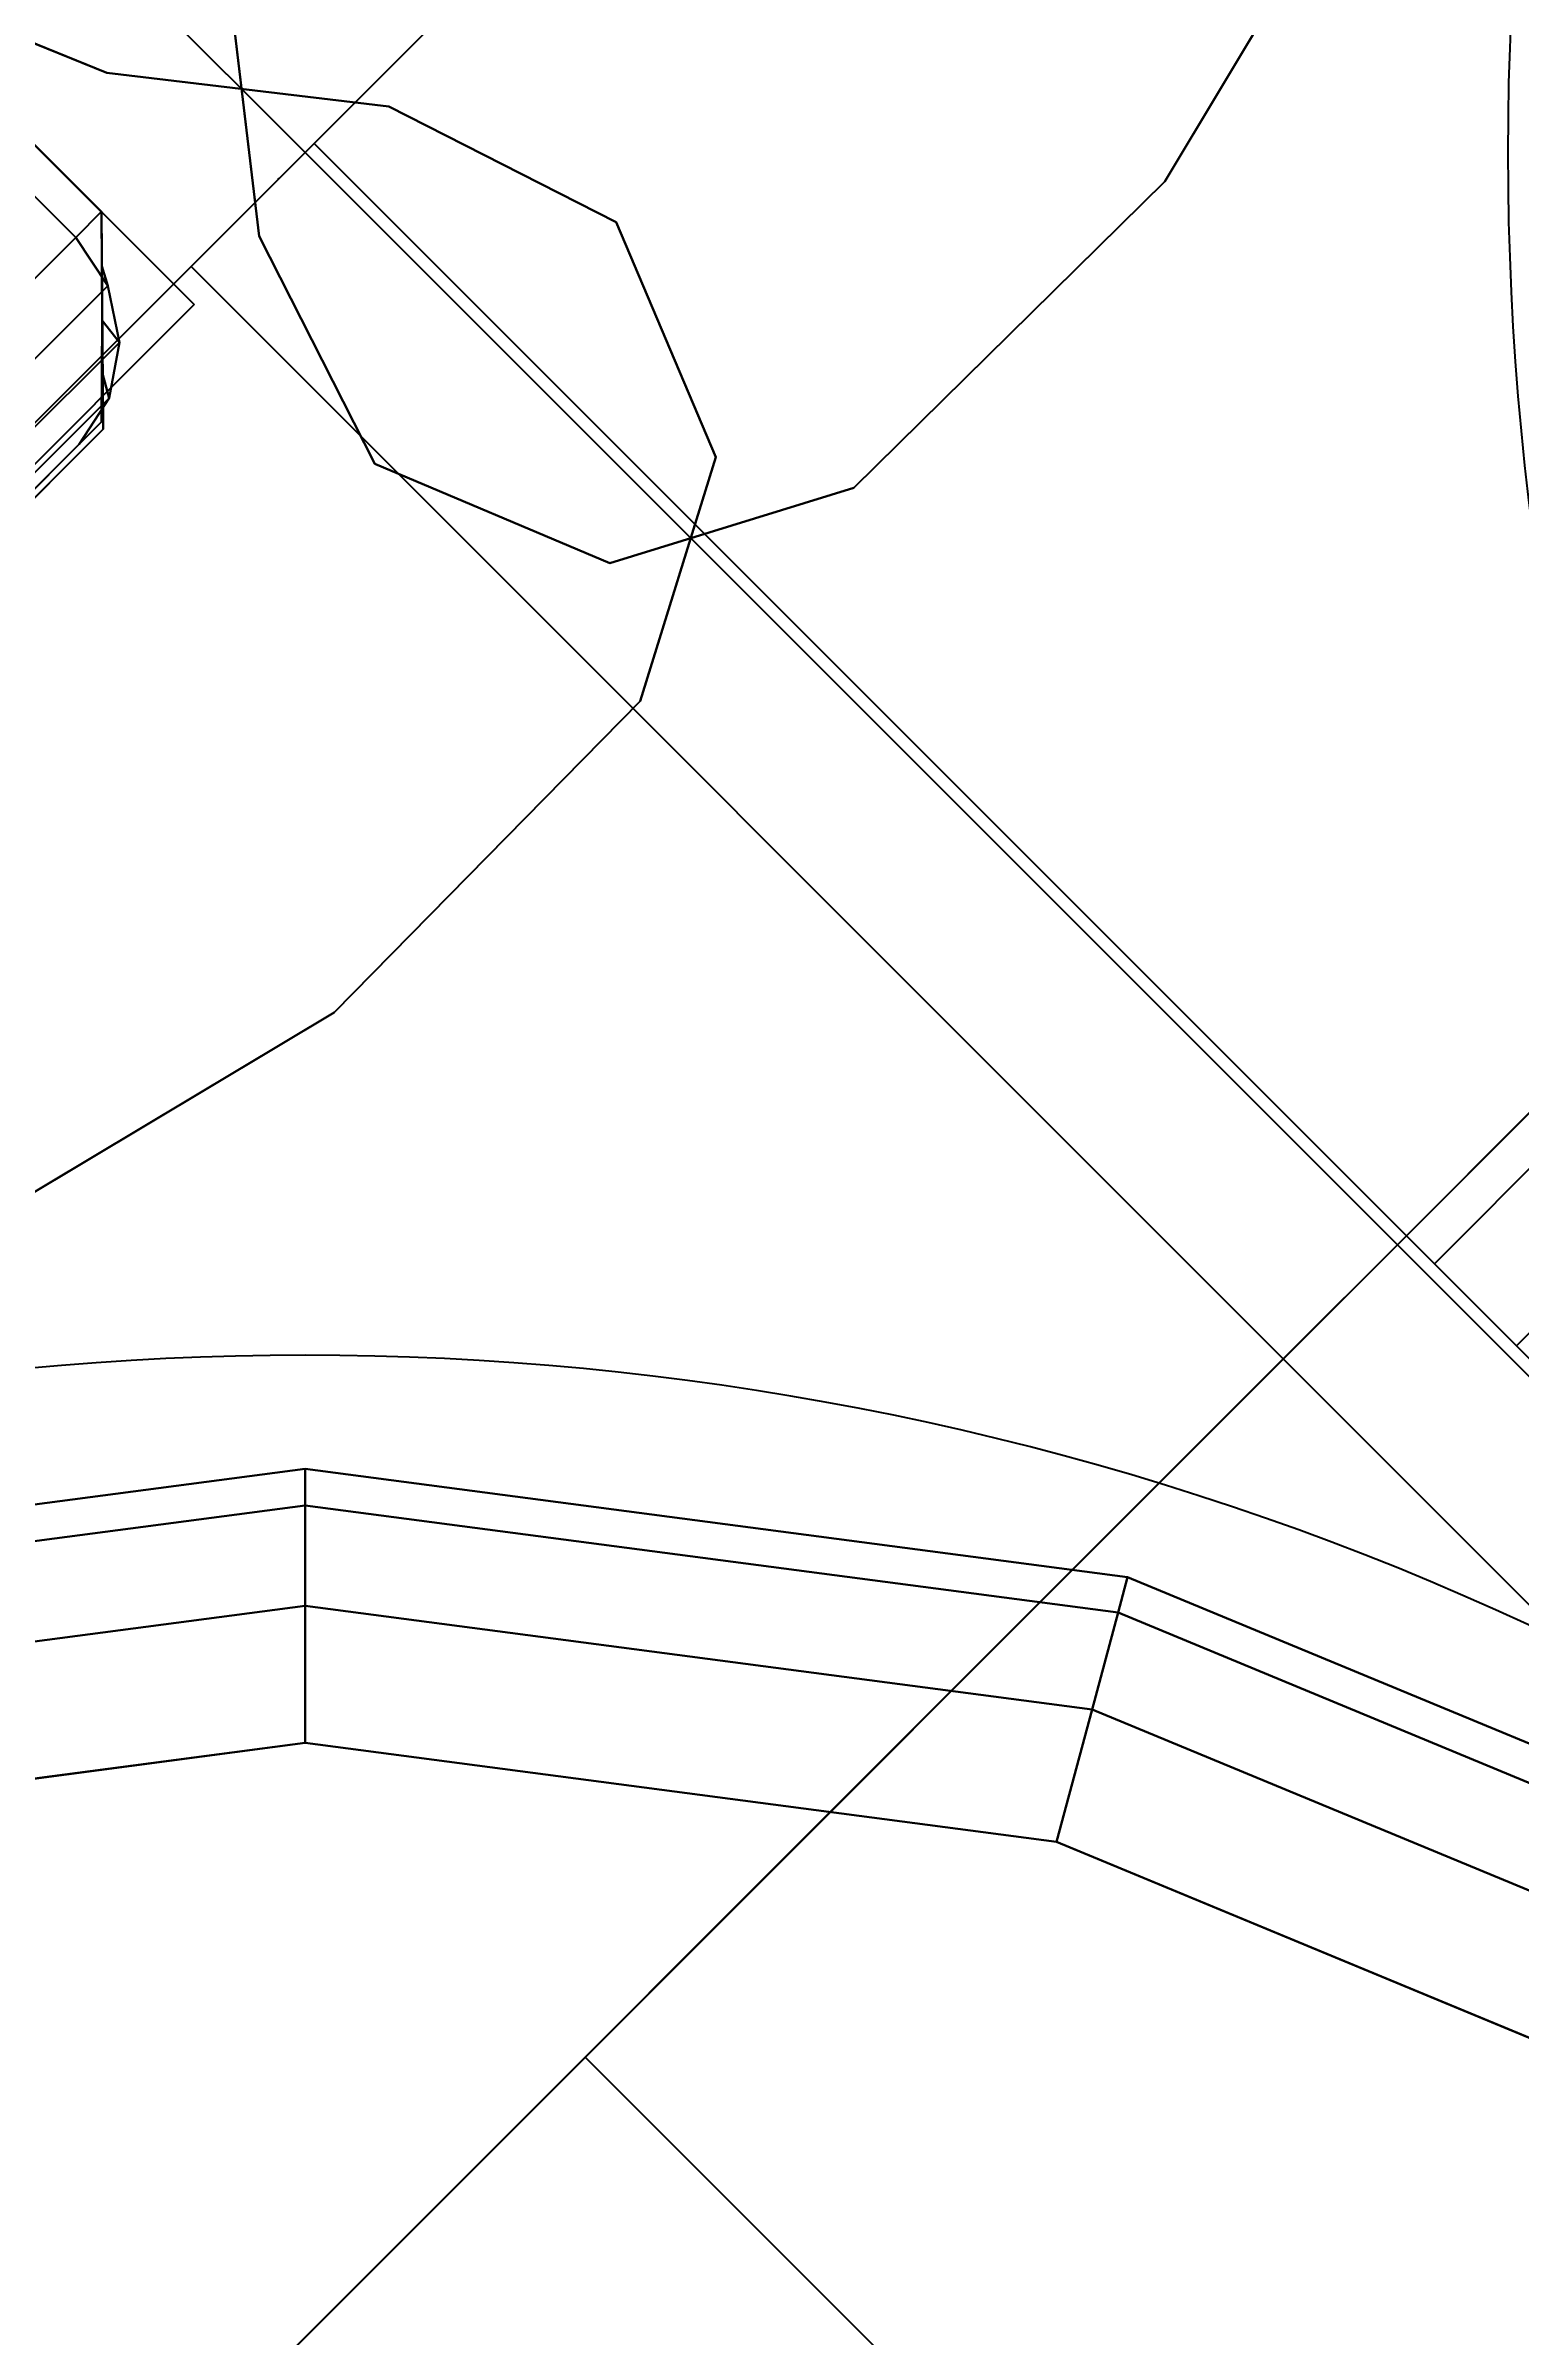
# Model space of a CAD drawing. Extents: x -170 to 1783, y -20 to 1205.
# Drawn here: x 172.386 to 173.02, y 338.36 to 339.345 of the extents above; entities that cross this region are included whole.
import ezdxf
from ezdxf.enums import TextEntityAlignment as Align

# ---------------------------------------------------------------- set-up
doc = ezdxf.new("R2010")
doc.units = 0
doc.header["$LTSCALE"] = 96
doc.header["$MEASUREMENT"] = 0
for name, color, linetype in [('A-FURN-3-PANEL-RACE', 7, 'Continuous'), ('A-FURN-3-PANEL-TOPCAP', 7, 'Continuous'), ('A-FURN-3-PANEL-TRIM', 7, 'Continuous'), ('A-FURN-3-WKSF-BRACKET', 7, 'Continuous'), ('A-FURN-3-WKSF-TOP', 7, 'Continuous'), ('A-FURN-3-WKSF-TRIM', 7, 'Continuous'), ('A-FURN-P-PNLS', 7, 'Continuous'), ('A-FURN-P-WKSF', 7, 'Continuous'), ('A-FURN-P-WKSF-SUPPORT', 7, 'Continuous'), ('MAIN_FURN', 7, 'Continuous'), ('MAIN_PANEL', 7, 'Continuous'), ('MAIN_WKSURF', 7, 'Continuous'), ('MAIN_WRKSFC-SUPP', 7, 'Continuous')]:
    doc.layers.add(name, color=color, linetype=linetype)

# ---------------------------------------------------------------- blocks, each defined once
blk = doc.blocks.new('EC-EFP-444')
at = {"layer": 'A-FURN-3-PANEL-RACE', "color": 40, "linetype": 'Continuous'}
for points, invisible_edges in [([(0.5, 0.42547, 0.39625), (0.08, 0.42547, 0.39625), (0.08, -0.01253, 0.39625), (47.92, -0.01253, 0.39625)], 8), ([(47.5, 0.42547, 0.39625), (0.5, 0.42547, 0.39625), (47.92, -0.01253, 0.39625), (47.92, 0.42547, 0.39625)], 3), ([(47.86, 0.42547, 3.515), (47.92, 0.42547, 3.515), (47.92, -0.01253, 3.515), (47.86, 0.04747, 3.515)], 4), ([(47.92, 0.18195, 1.49863), (47.92, 0.42547, 0.39625), (47.92, -0.01253, 0.39625), (47.92, 0.14247, 1.49863)], 5), ([(47.92, 0.42547, 3.245), (47.92, 0.14247, 3.1951), (47.92, -0.01253, 3.515), (47.92, 0.42547, 3.515)], 2), ([(47.92, 0.14247, 3.1951), (47.92, 0.14247, 1.49863), (47.92, -0.01253, 0.39625), (47.92, -0.01253, 3.515)], 10), ([(47.86, 0.04747, 3.515), (47.92, -0.01253, 3.515), (47.4, -0.01253, 3.515), (47.4, 0.04747, 3.515)], 1), ([(47.92, -0.01253, 3.515), (47.92, -0.01253, 0.39625), (0.08, -0.01253, 0.39625), (0.08, -0.01253, 3.515)], 8)]:
    blk.add_3dface(points, dxfattribs=dict(at, invisible_edges=invisible_edges))
at = {"layer": 'A-FURN-3-PANEL-TOPCAP', "color": 60, "linetype": 'Continuous'}
for points, invisible_edges in [([(47.856, -0.02, 43.635), (47.856, 2.02, 43.635), (47.731, 2.02, 43.635), (47.731, -0.02, 43.635)], 5), ([(47.87154, 2.00469, 43.635), (47.856, 2.02, 43.635), (47.856, -0.02, 43.635), (47.87154, -0.00469, 43.635)], 10), ([(47.87154, -0.00469, 43.635), (47.88708, 0.01062, 43.635), (47.88708, 1.98938, 43.635), (47.87154, 2.00469, 43.635)], 10), ([(47.90354, 1.97269, 43.635), (47.88708, 1.98938, 43.635), (47.88708, 0.01062, 43.635), (47.90354, 0.02731, 43.635)], 10), ([(47.90354, 0.02731, 43.635), (47.92, 0.044, 43.635), (47.92, 1.956, 43.635), (47.90354, 1.97269, 43.635)], 8), ([(47.84249, -0.02, 43.80109), (47.72173, -0.02, 43.76869), (47.6768, -0.02, 43.89494), (47.78507, -0.02, 43.95751)], 5), ([(47.856, -0.02, 43.635), (47.731, -0.02, 43.635), (47.72173, -0.02, 43.76869), (47.84249, -0.02, 43.80109)], 4)]:
    blk.add_3dface(points, dxfattribs=dict(at, invisible_edges=invisible_edges))
for points in [[(47.90432, 0.044, 43.81767), (47.84051, 0.044, 43.98954), (47.84051, 1.956, 43.98954), (47.90432, 1.956, 43.81767)], [(47.92, 0.044, 43.635), (47.90432, 0.044, 43.81767), (47.90432, 1.956, 43.81767), (47.92, 1.956, 43.635)], [(47.90432, 0.044, 43.81767), (47.89941, 0.01951, 43.81546), (47.83564, 0.01951, 43.98587), (47.84051, 0.044, 43.98954)], [(47.92, 0.044, 43.635), (47.90354, 0.02731, 43.635), (47.89941, 0.01951, 43.81546), (47.90432, 0.044, 43.81767)], [(47.90354, 0.02731, 43.635), (47.88708, 0.01062, 43.635), (47.88568, -0.00125, 43.81036), (47.89941, 0.01951, 43.81546)], [(47.89941, 0.01951, 43.81546), (47.88568, -0.00125, 43.81036), (47.82261, -0.00125, 43.97696), (47.83564, 0.01951, 43.98587)], [(47.88708, 0.01062, 43.635), (47.87154, -0.00469, 43.635), (47.86557, -0.01513, 43.80475), (47.88568, -0.00125, 43.81036)], [(47.88568, -0.00125, 43.81036), (47.86557, -0.01513, 43.80475), (47.80447, -0.01513, 43.96628), (47.82261, -0.00125, 43.97696)], [(47.87154, -0.00469, 43.635), (47.856, -0.02, 43.635), (47.84249, -0.02, 43.80109), (47.86557, -0.01513, 43.80475)], [(47.86557, -0.01513, 43.80475), (47.84249, -0.02, 43.80109), (47.78507, -0.02, 43.95751), (47.80447, -0.01513, 43.96628)]]:
    blk.add_3dface(points, dxfattribs=at)
at = {"layer": 'A-FURN-3-PANEL-TRIM', "color": 60, "linetype": 'Continuous'}
for points, invisible_edges in [([(47.9, 0.31853, 3.80134), (47.4, -0.13482, 3.80134), (47.96388, 0.08467, 3.80134), (47.91626, 0.19731, 3.80134)], 3), ([(47.9, 0.31853, 4.01301), (47.91626, 0.19731, 4.01301), (47.96388, 0.08467, 4.01301), (47.4, -0.13482, 4.01301)], 12), ([(47.91983, 0.22632, 43.635), (47.92, 0.044, 43.635), (47.85433, -0.02278, 43.635), (47.85433, 0.22632, 43.635)], 4), ([(47.78454, 0.08913, 43.635), (47.85433, 0.08913, 43.635), (47.85433, -0.02278, 43.635), (47.72991, -0.02278, 43.635)], 10), ([(47.96388, 0.08467, 3.80134), (47.4, -0.13482, 3.80134), (48.07352, -0.11595, 3.80134), (48.03951, -0.01145, 3.80134)], 3), ([(47.96388, 0.08467, 4.01301), (48.03951, -0.01145, 4.01301), (48.07352, -0.11595, 4.01301), (47.4, -0.13482, 4.01301)], 12), ([(48.07352, -0.11595, 3.80134), (47.4, -0.13482, 3.80134), (47.935, -0.26905, 3.80134), (48.03221, -0.21778, 3.80134)], 3), ([(48.07352, -0.11595, 4.01301), (48.03221, -0.21778, 4.01301), (47.935, -0.26905, 4.01301), (47.4, -0.13482, 4.01301)], 12), ([(47.935, -0.26905, 3.80134), (47.4, -0.13482, 3.80134), (47.56489, -0.22488, 3.80134), (47.74712, -0.2706, 3.80134)], 1), ([(47.935, -0.26905, 4.01301), (47.74712, -0.2706, 4.01301), (47.56489, -0.22488, 4.01301), (47.4, -0.13482, 4.01301)], 8)]:
    blk.add_3dface(points, dxfattribs=dict(at, invisible_edges=invisible_edges))
for points in [[(47.91983, 0.22632, 43.635), (47.91983, 0.22632, 4.23968), (47.91983, 0.04402, 4.23968), (47.92, 0.044, 43.635)], [(47.91626, 0.19731, 3.80134), (47.96388, 0.08467, 3.80134), (47.96388, 0.08467, 4.01301), (47.91626, 0.19731, 4.01301)], [(47.96388, 0.08467, 3.80134), (48.03951, -0.01145, 3.80134), (48.03951, -0.01145, 4.01301), (47.96388, 0.08467, 4.01301)], [(47.85433, -0.02278, 4.23968), (47.85433, -0.02278, 43.635), (47.92, 0.044, 43.635), (47.91983, 0.04402, 4.23968)], [(48.03951, -0.01145, 3.80134), (48.07352, -0.11595, 3.80134), (48.07352, -0.11595, 4.01301), (48.03951, -0.01145, 4.01301)], [(47.85433, -0.02278, 4.23968), (47.72991, -0.02278, 4.23968), (47.72991, -0.02278, 43.635), (47.85433, -0.02278, 43.635)], [(48.07352, -0.11595, 3.80134), (48.03221, -0.21778, 3.80134), (48.03221, -0.21778, 4.01301), (48.07352, -0.11595, 4.01301)], [(47.74712, -0.2706, 3.80134), (47.56489, -0.22488, 3.80134), (47.56489, -0.22488, 4.01301), (47.74712, -0.2706, 4.01301)], [(48.03221, -0.21778, 3.80134), (47.935, -0.26905, 3.80134), (47.935, -0.26905, 4.01301), (48.03221, -0.21778, 4.01301)], [(47.935, -0.26905, 3.80134), (47.74712, -0.2706, 3.80134), (47.74712, -0.2706, 4.01301), (47.935, -0.26905, 4.01301)]]:
    blk.add_3dface(points, dxfattribs=at)
at = {"layer": 'A-FURN-P-PNLS', "color": 60, "linetype": 'Continuous'}
for p, q in [((48, 2), (48, 0)), ((48, 0), (0, 0))]:
    blk.add_line(p, q, dxfattribs=at)
at = {"layer": 'MAIN_PANEL', "color": 7, "linetype": 'Continuous'}
for p in [(48, 0), (48, 0, 43.663), (48, 0)]:
    blk.add_point(p, dxfattribs=at)
blk = doc.blocks.new('EC-EFP-456')
at = {"layer": 'A-FURN-3-PANEL-TRIM', "color": 60, "linetype": 'Continuous'}
for points, invisible_edges in [([(-0.07352, -0.11595, 3.57468), (0.6, -0.13482, 3.57468), (0.03612, 0.08467, 3.57468), (-0.03951, -0.01145, 3.57468)], 3), ([(-0.07352, -0.11595, 4.23968), (-0.03951, -0.01145, 4.23968), (0.03612, 0.08467, 4.23968), (0.6, -0.13482, 4.23968)], 12), ([(-0.07352, -0.11595, 3.80134), (-0.03951, -0.01145, 3.80134), (0.03612, 0.08467, 3.80134), (0.6, -0.13482, 3.80134)], 12), ([(-0.07352, -0.11595, 4.01301), (0.6, -0.13482, 4.01301), (0.03612, 0.08467, 4.01301), (-0.03951, -0.01145, 4.01301)], 3), ([(0.065, -0.26905, 3.57468), (0.6, -0.13482, 3.57468), (-0.07352, -0.11595, 3.57468), (-0.03221, -0.21778, 3.57468)], 3), ([(0.065, -0.26905, 4.23968), (-0.03221, -0.21778, 4.23968), (-0.07352, -0.11595, 4.23968), (0.6, -0.13482, 4.23968)], 12), ([(0.065, -0.26905, 3.80134), (-0.03221, -0.21778, 3.80134), (-0.07352, -0.11595, 3.80134), (0.6, -0.13482, 3.80134)], 12), ([(0.065, -0.26905, 4.01301), (0.6, -0.13482, 4.01301), (-0.07352, -0.11595, 4.01301), (-0.03221, -0.21778, 4.01301)], 3), ([(0.43511, -0.22488, 3.57468), (0.6, -0.13482, 3.57468), (0.065, -0.26905, 3.57468), (0.25287, -0.2706, 3.57468)], 2), ([(0.43511, -0.22488, 4.23968), (0.25287, -0.2706, 4.23968), (0.065, -0.26905, 4.23968), (0.6, -0.13482, 4.23968)], 4), ([(0.43511, -0.22488, 3.80134), (0.25287, -0.2706, 3.80134), (0.065, -0.26905, 3.80134), (0.6, -0.13482, 3.80134)], 4), ([(0.43511, -0.22488, 4.01301), (0.6, -0.13482, 4.01301), (0.065, -0.26905, 4.01301), (0.25287, -0.2706, 4.01301)], 2)]:
    blk.add_3dface(points, dxfattribs=dict(at, invisible_edges=invisible_edges))
for points in [[(-0.03951, -0.01145, 4.01301), (0.03612, 0.08467, 4.01301), (0.03612, 0.08467, 4.23968), (-0.03951, -0.01145, 4.23968)], [(-0.03951, -0.01145, 3.57468), (0.03612, 0.08467, 3.57468), (0.03612, 0.08467, 3.80134), (-0.03951, -0.01145, 3.80134)], [(-0.07352, -0.11595, 4.01301), (-0.03951, -0.01145, 4.01301), (-0.03951, -0.01145, 4.23968), (-0.07352, -0.11595, 4.23968)], [(-0.07352, -0.11595, 3.57468), (-0.03951, -0.01145, 3.57468), (-0.03951, -0.01145, 3.80134), (-0.07352, -0.11595, 3.80134)], [(-0.03221, -0.21778, 4.01301), (-0.07352, -0.11595, 4.01301), (-0.07352, -0.11595, 4.23968), (-0.03221, -0.21778, 4.23968)], [(-0.03221, -0.21778, 3.57468), (-0.07352, -0.11595, 3.57468), (-0.07352, -0.11595, 3.80134), (-0.03221, -0.21778, 3.80134)], [(0.065, -0.26905, 4.01301), (-0.03221, -0.21778, 4.01301), (-0.03221, -0.21778, 4.23968), (0.065, -0.26905, 4.23968)], [(0.065, -0.26905, 3.57468), (-0.03221, -0.21778, 3.57468), (-0.03221, -0.21778, 3.80134), (0.065, -0.26905, 3.80134)], [(0.43511, -0.22488, 4.01301), (0.25287, -0.2706, 4.01301), (0.25287, -0.2706, 4.23968), (0.43511, -0.22488, 4.23968)], [(0.43511, -0.22488, 3.57468), (0.25287, -0.2706, 3.57468), (0.25287, -0.2706, 3.80134), (0.43511, -0.22488, 3.80134)], [(0.25287, -0.2706, 4.01301), (0.065, -0.26905, 4.01301), (0.065, -0.26905, 4.23968), (0.25287, -0.2706, 4.23968)], [(0.25287, -0.2706, 3.57468), (0.065, -0.26905, 3.57468), (0.065, -0.26905, 3.80134), (0.25287, -0.2706, 3.80134)]]:
    blk.add_3dface(points, dxfattribs=at)
at = {"layer": 'A-FURN-P-PNLS', "color": 60, "linetype": 'Continuous'}
for p, q in [((0, 0), (0, 2)), ((48, 0), (0, 0))]:
    blk.add_line(p, q, dxfattribs=at)
at = {"layer": 'MAIN_PANEL', "color": 7, "linetype": 'Continuous'}
for p in [(0, 0), (0, 0, 55.663), (0, 0), (0, 0)]:
    blk.add_point(p, dxfattribs=at)
blk = doc.blocks.new('EC-WS-424-T')
at = {"layer": 'A-FURN-3-WKSF-TOP', "color": 60, "linetype": 'Continuous'}
for points, invisible_edges in [([(46.632, -23.882, 29), (46.632, -0.118, 29), (46.95552, -0.16059, 29), (46.95552, -23.83941, 29)], 5), ([(46.632, -23.882, 27.75), (46.95552, -23.83941, 27.75), (46.95552, -0.16059, 27.75), (46.632, -0.118, 27.75)], 10), ([(46.95552, -23.83941, 29), (46.95552, -0.16059, 29), (47.257, -0.28547, 29), (47.257, -23.71453, 29)], 5), ([(46.95552, -23.83941, 27.75), (47.257, -23.71453, 27.75), (47.257, -0.28547, 27.75), (46.95552, -0.16059, 27.75)], 10), ([(47.257, -23.71453, 29), (47.257, -0.28547, 29), (47.51588, -0.48412, 29), (47.51588, -23.51588, 29)], 5), ([(47.257, -23.71453, 27.75), (47.51588, -23.51588, 27.75), (47.51588, -0.48412, 27.75), (47.257, -0.28547, 27.75)], 10), ([(47.51588, -23.51588, 29), (47.51588, -0.48412, 29), (47.71453, -0.743, 29), (47.71453, -23.257, 29)], 5), ([(47.51588, -23.51588, 27.75), (47.71453, -23.257, 27.75), (47.71453, -0.743, 27.75), (47.51588, -0.48412, 27.75)], 10), ([(47.71453, -23.257, 29), (47.71453, -0.743, 29), (47.83941, -1.04448, 29), (47.83941, -22.95552, 29)], 5), ([(47.71453, -23.257, 27.75), (47.83941, -22.95552, 27.75), (47.83941, -1.04448, 27.75), (47.71453, -0.743, 27.75)], 10)]:
    blk.add_3dface(points, dxfattribs=dict(at, invisible_edges=invisible_edges))
at = {"layer": 'A-FURN-3-WKSF-TRIM', "color": 40, "linetype": 'Continuous'}
for points in [[(47.30809, -0.19697, 28.941), (47.316, -0.18328, 28.882), (47.59932, -0.40068, 28.882), (47.58814, -0.41186, 28.941)], [(47.316, -0.18328, 27.868), (47.30809, -0.19697, 27.809), (47.58814, -0.41186, 27.809), (47.59932, -0.40068, 27.868)], [(47.316, -0.18328, 28.882), (47.316, -0.18328, 27.868), (47.59932, -0.40068, 27.868), (47.59932, -0.40068, 28.882)], [(47.2865, -0.23437, 28.98419), (47.30809, -0.19697, 28.941), (47.58814, -0.41186, 28.941), (47.5576, -0.4424, 28.98419)], [(47.30809, -0.19697, 27.809), (47.2865, -0.23437, 27.76581), (47.5576, -0.4424, 27.76581), (47.58814, -0.41186, 27.809)], [(47.257, -0.28547, 29), (47.2865, -0.23437, 28.98419), (47.5576, -0.4424, 28.98419), (47.51588, -0.48412, 29)], [(47.2865, -0.23437, 27.76581), (47.257, -0.28547, 27.75), (47.51588, -0.48412, 27.75), (47.5576, -0.4424, 27.76581)], [(47.58814, -0.41186, 28.941), (47.59932, -0.40068, 28.882), (47.81672, -0.684, 28.882), (47.80303, -0.6919, 28.941)], [(47.59932, -0.40068, 27.868), (47.58814, -0.41186, 27.809), (47.80303, -0.6919, 27.809), (47.81672, -0.684, 27.868)], [(47.59932, -0.40068, 28.882), (47.59932, -0.40068, 27.868), (47.81672, -0.684, 27.868), (47.81672, -0.684, 28.882)], [(47.5576, -0.4424, 28.98419), (47.58814, -0.41186, 28.941), (47.80303, -0.6919, 28.941), (47.76563, -0.7135, 28.98419)], [(47.58814, -0.41186, 27.809), (47.5576, -0.4424, 27.76581), (47.76563, -0.7135, 27.76581), (47.80303, -0.6919, 27.809)], [(47.51588, -0.48412, 29), (47.5576, -0.4424, 28.98419), (47.76563, -0.7135, 28.98419), (47.71453, -0.743, 29)], [(47.5576, -0.4424, 27.76581), (47.51588, -0.48412, 27.75), (47.71453, -0.743, 27.75), (47.76563, -0.7135, 27.76581)], [(47.80303, -0.6919, 28.941), (47.81672, -0.684, 28.882), (47.95339, -1.01394, 28.882), (47.93812, -1.01803, 28.941)], [(47.81672, -0.684, 27.868), (47.80303, -0.6919, 27.809), (47.93812, -1.01803, 27.809), (47.95339, -1.01394, 27.868)], [(47.81672, -0.684, 28.882), (47.81672, -0.684, 27.868), (47.95339, -1.01394, 27.868), (47.95339, -1.01394, 28.882)], [(47.76563, -0.7135, 28.98419), (47.80303, -0.6919, 28.941), (47.93812, -1.01803, 28.941), (47.8964, -1.02921, 28.98419)], [(47.80303, -0.6919, 27.809), (47.76563, -0.7135, 27.76581), (47.8964, -1.02921, 27.76581), (47.93812, -1.01803, 27.809)], [(47.71453, -0.743, 29), (47.76563, -0.7135, 28.98419), (47.8964, -1.02921, 28.98419), (47.83941, -1.04448, 29)], [(47.76563, -0.7135, 27.76581), (47.71453, -0.743, 27.75), (47.83941, -1.04448, 27.75), (47.8964, -1.02921, 27.76581)]]:
    blk.add_3dface(points, dxfattribs=at)
at = {"layer": 'A-FURN-P-WKSF', "color": 7, "linetype": 'Continuous'}
blk.add_arc((46.75, -1.25), 1.25, 0, 90, dxfattribs=at)
at = {"layer": 'MAIN_WKSURF', "color": 7, "linetype": 'Continuous'}
blk.add_point((48, 0), dxfattribs=at)
blk.add_point((48, 0), dxfattribs=at)
blk = doc.blocks.new('EC-WYC-46-2424-T')
at = {"layer": 'A-FURN-P-WKSF', "color": 7, "linetype": 'Continuous'}
blk.add_arc((1.25, -1.25), 1.25, 90, 180, dxfattribs=at)
at = {"layer": 'MAIN_WKSURF', "color": 7, "linetype": 'Continuous'}
blk.add_point((0, 0), dxfattribs=at)
blk.add_point((0, 0), dxfattribs=at)
blk = doc.blocks.new('EC-JUS-CANT-SHD-CR')
at = {"layer": 'A-FURN-3-WKSF-BRACKET', "color": 30, "linetype": 'Continuous'}
for points in [[(0.00552, 0, 19.5), (0.00552, 0, 28.425), (-0.06948, 0, 28.425), (-0.06948, 0, 19.5)], [(0.00552, -0.665, 19.5), (0.00552, 0, 19.5), (-0.06948, 0, 19.5), (-0.06948, -0.665, 19.5)], [(-0.06948, -0.665, 28.425), (-0.06948, 0, 28.425), (0.00552, 0, 28.425), (0.00552, -0.665, 28.425)], [(-0.06948, -0.665, 28.425), (-1.61448, -0.665, 28.425), (-1.61448, -0.665, 28.5), (0.00552, -0.665, 28.5)], [(-1.61448, -15.915, 28.425), (-1.61448, -0.665, 28.425), (-0.06948, -0.665, 28.425), (-0.06948, -15.915, 28.425)], [(-1.61448, -0.665, 28.5), (-1.61448, -15.915, 28.5), (0.00552, -15.915, 28.5), (0.00552, -0.665, 28.5)], [(-0.49448, -0.665, 19.5), (-0.06948, -0.665, 19.5), (-0.06948, -0.665, 19.575), (-0.49448, -0.665, 19.575)], [(-0.49448, -15.915, 27.912), (-0.49448, -0.665, 19.5), (-0.49448, -0.665, 19.575), (-0.49448, -15.915, 27.987)], [(-0.06948, -0.665, 19.575), (-0.06948, -15.915, 27.987), (-0.49448, -15.915, 27.987), (-0.49448, -0.665, 19.575)], [(-0.06948, -15.915, 27.912), (-0.06948, -0.665, 19.5), (-0.49448, -0.665, 19.5), (-0.49448, -15.915, 27.912)], [(0.00552, -15.915, 27.912), (0.00552, -0.665, 19.5), (-0.06948, -0.665, 19.5), (-0.06948, -15.915, 27.912)], [(0.00552, -0.665, 28.5), (0.00552, -15.915, 28.5), (-0.06948, -15.915, 28.425), (-0.06948, -0.665, 28.425)], [(1.70152, -0.665, 28.425), (1.70152, -0.665, 28.5), (0.00552, -0.665, 28.5), (0.08052, -0.665, 28.425)], [(0.08052, -0.665, 27.625), (0.08052, -0.665, 28.425), (0.00552, -0.665, 28.5), (0.00552, -0.665, 27.625)], [(0.00552, -0.665, 27.625), (0.00552, -0.68204, 27.49559), (0.08052, -0.68204, 27.49559), (0.08052, -0.665, 27.625)], [(0.00552, -0.68204, 27.49559), (0.00552, -0.73199, 27.375), (0.08052, -0.73199, 27.375), (0.08052, -0.68204, 27.49559)], [(0.00552, -0.73199, 27.375), (0.00552, -0.81145, 27.27145), (0.08052, -0.81145, 27.27145), (0.08052, -0.73199, 27.375)]]:
    blk.add_3dface(points, dxfattribs=at)
for points, invisible_edges in [([(-0.06948, -0.665, 28.425), (-0.06948, -0.665, 19.5), (-0.06948, 0, 19.5)], 13), ([(-0.06948, 0, 19.5), (-0.06948, 0, 28.425), (-0.06948, -0.665, 28.425)], 12), ([(0.00552, -0.665, 28.5), (0.00552, 0, 19.5), (0.00552, -0.665, 19.5)], 13), ([(0.00552, 0, 28.425), (0.00552, 0, 19.5), (0.00552, -0.665, 28.425)], 2), ([(-0.06948, -2.86174, 26.99551), (-0.06948, -2.84238, 26.98995), (-0.06948, -2.82377, 26.98226), (-0.06948, -0.665, 28.425)], 12), ([(-0.06948, -2.9017, 27), (-0.06948, -2.88159, 26.99887), (-0.06948, -2.86174, 26.99551), (-0.06948, -0.665, 28.425)], 12), ([(-0.06948, -15.915, 27.912), (-0.06948, -3.93024, 27), (-0.06948, -2.9017, 27), (-0.06948, -0.665, 28.425)], 13), ([(-0.06948, -0.665, 19.5), (-0.06948, -1.427, 24.60031), (-0.06948, -4.04224, 26.67909), (-0.06948, -15.915, 27.912)], 5), ([(-0.06948, -0.665, 28.425), (-0.06948, -1.135, 25.55878), (-0.06948, -1.135, 24.74122), (-0.06948, -0.665, 19.5)], 13), ([(-0.06948, -1.30136, 24.56174), (-0.06948, -1.36783, 24.56915), (-0.06948, -1.427, 24.60031), (-0.06948, -0.665, 19.5)], 12), ([(-0.06948, -1.18299, 24.61886), (-0.06948, -1.23677, 24.57911), (-0.06948, -1.30136, 24.56174), (-0.06948, -0.665, 19.5)], 12), ([(-0.06948, -1.135, 24.74122), (-0.06948, -1.14743, 24.67551), (-0.06948, -1.18299, 24.61886), (-0.06948, -0.665, 19.5)], 12), ([(-0.06948, -2.82377, 26.98226), (-0.06948, -2.80614, 26.97254), (-0.06948, -2.7897, 26.96091), (-0.06948, -0.665, 28.425)], 12), ([(-0.06948, -1.14303, 25.61192), (-0.06948, -1.13702, 25.58565), (-0.06948, -1.135, 25.55878), (-0.06948, -0.665, 28.425)], 12), ([(-0.06948, -1.16638, 25.66033), (-0.06948, -1.15289, 25.63701), (-0.06948, -1.14303, 25.61192), (-0.06948, -0.665, 28.425)], 12), ([(-0.06948, -1.203, 25.69969), (-0.06948, -1.18321, 25.68138), (-0.06948, -1.16638, 25.66033), (-0.06948, -0.665, 28.425)], 12), ([(-0.06948, -15.915, 28.425), (-0.06948, -15.915, 27.912), (-0.06948, -0.665, 28.425)], 2), ([(-0.06948, -2.7897, 26.96091), (-0.06948, -1.203, 25.69969), (-0.06948, -0.665, 28.425)], 14), ([(0.00552, -2.9017, 27), (0.00552, -0.665, 28.5), (0.00552, -2.86174, 26.99551), (0.00552, -2.88159, 26.99887)], 3), ([(0.00552, -2.86174, 26.99551), (0.00552, -0.665, 28.5), (0.00552, -2.82377, 26.98226), (0.00552, -2.84238, 26.98995)], 3), ([(0.00552, -0.665, 19.5), (0.00552, -15.915, 27.912), (0.00552, -4.04224, 26.67909), (0.00552, -1.427, 24.60031)], 10), ([(0.00552, -15.915, 27.912), (0.00552, -0.665, 28.5), (0.00552, -2.9017, 27), (0.00552, -3.93024, 27)], 11), ([(0.00552, -0.665, 28.5), (0.00552, -0.665, 19.5), (0.00552, -1.135, 24.74122), (0.00552, -1.135, 25.55878)], 11), ([(0.00552, -1.135, 24.74122), (0.00552, -0.665, 19.5), (0.00552, -1.18299, 24.61886), (0.00552, -1.14743, 24.67551)], 3), ([(0.00552, -1.18299, 24.61886), (0.00552, -0.665, 19.5), (0.00552, -1.30136, 24.56174), (0.00552, -1.23677, 24.57911)], 3), ([(0.00552, -1.30136, 24.56174), (0.00552, -0.665, 19.5), (0.00552, -1.427, 24.60031), (0.00552, -1.36783, 24.56915)], 3), ([(0.00552, -2.82377, 26.98226), (0.00552, -0.665, 28.5), (0.00552, -2.7897, 26.96091), (0.00552, -2.80614, 26.97254)], 3), ([(0.00552, -1.14303, 25.61192), (0.00552, -0.665, 28.5), (0.00552, -1.135, 25.55878), (0.00552, -1.13702, 25.58565)], 3), ([(0.00552, -1.16638, 25.66033), (0.00552, -0.665, 28.5), (0.00552, -1.14303, 25.61192), (0.00552, -1.15289, 25.63701)], 3), ([(0.00552, -1.203, 25.69969), (0.00552, -0.665, 28.5), (0.00552, -1.16638, 25.66033), (0.00552, -1.18321, 25.68138)], 3), ([(0.00552, -15.915, 28.5), (0.00552, -0.665, 28.5), (0.00552, -15.915, 27.912)], 2), ([(0.00552, -2.7897, 26.96091), (0.00552, -0.665, 28.5), (0.00552, -1.203, 25.69969)], 3), ([(0.00552, -0.665, 28.5), (1.70152, -0.665, 28.5), (1.70152, -6.973, 28.5), (0.00552, -6.973, 28.5)], 2)]:
    blk.add_3dface(points, dxfattribs=dict(at, invisible_edges=invisible_edges))
at = {"layer": 'A-FURN-P-WKSF-SUPPORT', "color": 212, "linetype": 'Continuous'}
for p, q in [((0, -15.915), (0, 0)), ((2.196, -0.665), (-1.62, -0.665))]:
    blk.add_line(p, q, dxfattribs=at)
at = {"layer": 'MAIN_WRKSFC-SUPP', "color": 7, "linetype": 'Continuous'}
blk.add_point((0, 0), dxfattribs=at)
blk.add_point((0, 0), dxfattribs=at)
blk.add_point((0, 0), dxfattribs=at)
blk = doc.blocks.new('EC-FRMGL-412-F')
at = {"layer": 'MAIN_FURN', "color": 7, "linetype": 'Continuous'}
blk.add_point((47.99197, -0.01134), dxfattribs=at)

msp = doc.modelspace()

# ---------------------------------------------------------------- block references
at = {"layer": 'MAIN_FURN', "color": 47, "linetype": 'Continuous', "rotation": 45.00000000000001}
msp.add_blockref('EC-FRMGL-412-F', (138.54293, 305.36006, 15), dxfattribs=at)
at = {"layer": 'MAIN_PANEL', "color": 47, "linetype": 'Continuous'}
ref = msp.add_blockref('EC-EFP-456', (172.4978, 339.2989), dxfattribs=dict(at, rotation=45.00000000000001))
ref.add_attrib('CAPMC', 'ECH', dxfattribs={"color": 47, "linetype": 'Continuous', "height": 0.000000012, "width": 0.666667}).set_placement((172.4978, 339.2989), align=Align.BOTTOM_LEFT)
ref.add_attrib('CAPPN', 'EC-EFP-456', dxfattribs={"color": 47, "linetype": 'Continuous', "height": 0.000000012, "width": 0.666667}).set_placement((172.4978, 339.2989), align=Align.BOTTOM_LEFT)
ref.add_attrib('CAPMG', 'RSI', dxfattribs={"color": 47, "linetype": 'Continuous', "height": 0.000000012, "width": 0.666667}).set_placement((172.4978, 339.2989), align=Align.BOTTOM_LEFT)
ref.add_attrib('CAPQTY', '1', dxfattribs={"color": 47, "linetype": 'Continuous', "height": 0.000000012, "width": 0.666667}).set_placement((172.4978, 339.2989), align=Align.BOTTOM_LEFT)
at = {"layer": 'MAIN_PANEL', "color": 47, "linetype": 'Continuous', "rotation": 45.00000000000001}
msp.add_blockref('EC-EFP-444', (138.55667, 305.35777), dxfattribs=at)
at = {"layer": 'MAIN_WKSURF', "color": 47, "linetype": 'Continuous'}
ref = msp.add_blockref('EC-WYC-46-2424-T', (172.4978, 339.2989), dxfattribs=dict(at, rotation=45.00000000000001))
ref.add_attrib('CAPMC', 'ECH', dxfattribs={"color": 47, "linetype": 'Continuous', "height": 0.000000012, "width": 0.666667}).set_placement((172.4978, 339.2989), align=Align.BOTTOM_LEFT)
ref.add_attrib('CAPPN', 'EC-WYC-46-2424-T', dxfattribs={"color": 47, "linetype": 'Continuous', "height": 0.000000012, "width": 0.666667}).set_placement((172.4978, 339.2989), align=Align.BOTTOM_LEFT)
ref.add_attrib('CAPMG', 'RSI', dxfattribs={"color": 47, "linetype": 'Continuous', "height": 0.000000012, "width": 0.666667}).set_placement((172.4978, 339.2989), align=Align.BOTTOM_LEFT)
ref.add_attrib('CAPQTY', '1', dxfattribs={"color": 47, "linetype": 'Continuous', "height": 0.000000012, "width": 0.666667}).set_placement((172.4978, 339.2989), align=Align.BOTTOM_LEFT)
at = {"layer": 'MAIN_WKSURF', "color": 47, "linetype": 'Continuous', "rotation": 45.00000000000001}
msp.add_blockref('EC-WS-424-T', (138.55667, 305.35777), dxfattribs=at)
at = {"layer": 'MAIN_WRKSFC-SUPP', "color": 47, "linetype": 'Continuous'}
ref = msp.add_blockref('EC-JUS-CANT-SHD-CR', (172.4978, 339.2989), dxfattribs=dict(at, rotation=45.00000000000001))
ref.add_attrib('CAPMC', 'ECH', dxfattribs={"color": 47, "linetype": 'Continuous', "height": 0.000000012, "width": 0.666667}).set_placement((172.4978, 339.2989), align=Align.BOTTOM_LEFT)
ref.add_attrib('CAPPN', 'EC-JUS-CANT-SHD-CR', dxfattribs={"color": 47, "linetype": 'Continuous', "height": 0.000000012, "width": 0.666667}).set_placement((172.4978, 339.2989), align=Align.BOTTOM_LEFT)
ref.add_attrib('CAPMG', 'RSI', dxfattribs={"color": 47, "linetype": 'Continuous', "height": 0.000000012, "width": 0.666667}).set_placement((172.4978, 339.2989), align=Align.BOTTOM_LEFT)
ref.add_attrib('CAPQTY', '1', dxfattribs={"color": 47, "linetype": 'Continuous', "height": 0.000000012, "width": 0.666667}).set_placement((172.4978, 339.2989), align=Align.BOTTOM_LEFT)

doc.saveas('drawing.dxf')
